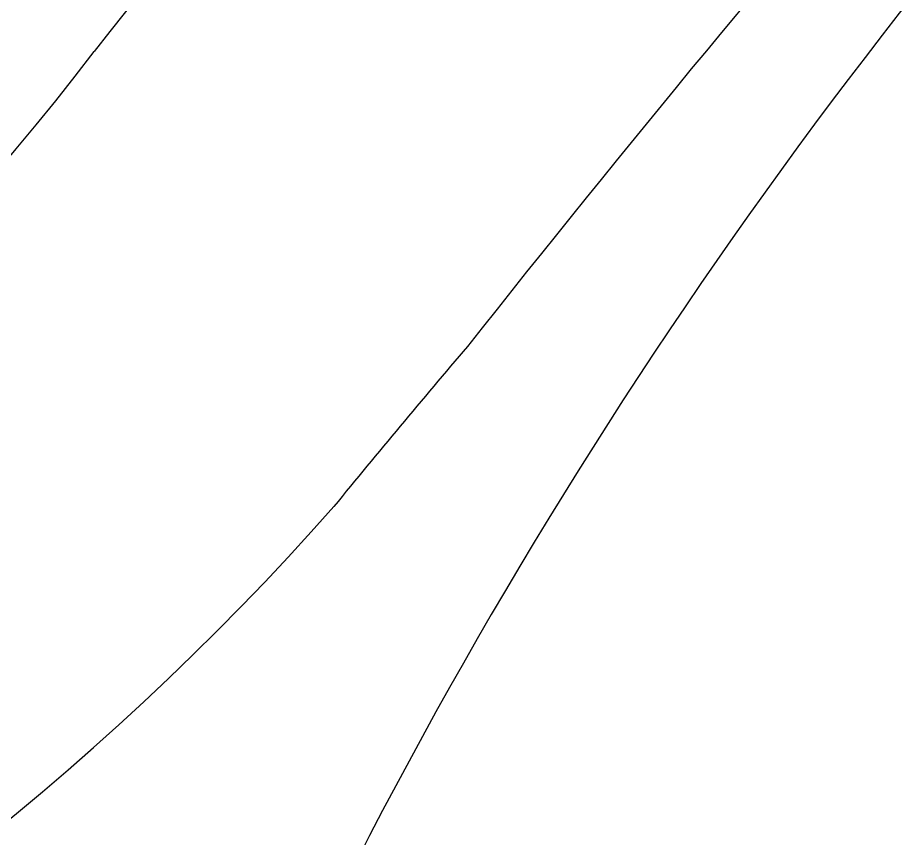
# Model space of a CAD drawing. Extents: x 2080 to 102399, y 2071 to 93424.
# Drawn here: x 83291.2 to 83623.7, y 82376.3 to 82686.7 of the extents above; entities that cross this region are included whole.
import ezdxf

# ---------------------------------------------------------------- set-up
doc = ezdxf.new("R2010")
doc.units = 0
doc.header["$LTSCALE"] = 20
doc.header["$MEASUREMENT"] = 0
doc.layers.add('road', color=2, linetype='Continuous')

msp = doc.modelspace()

# ---------------------------------------------------------------- linework, layer by layer
at = {"linetype": 'Continuous', "ltscale": 0.5}
for centre, radius, start, end in [((85196.546, 81455.42), 1997.679, 133.082131, 152.514349), ((87591.967, 80275.249), 4667.767, 153.233539, 166.076429)]:
    msp.add_arc(centre, radius, start, end, dxfattribs=at)
at = {"layer": 'road', "linetype": 'Continuous', "ltscale": 0.5}
for centre, radius, start, end in [((88184.036, 78843.785), 6190.91, 136.1388184, 141.7810234), ((88481.303, 78597.976), 6396.539, 136.5486745, 141.700778), ((82616.27, 83206.801), 882.838, 274.4948, 322.870705), ((85788.497, 80567.944), 3064.807, 139.402309, 140.876546), ((82617.372, 83202.819), 1058.782, 274.242416, 318.541073)]:
    msp.add_arc(centre, radius, start, end, dxfattribs=at)

doc.saveas('drawing.dxf')
